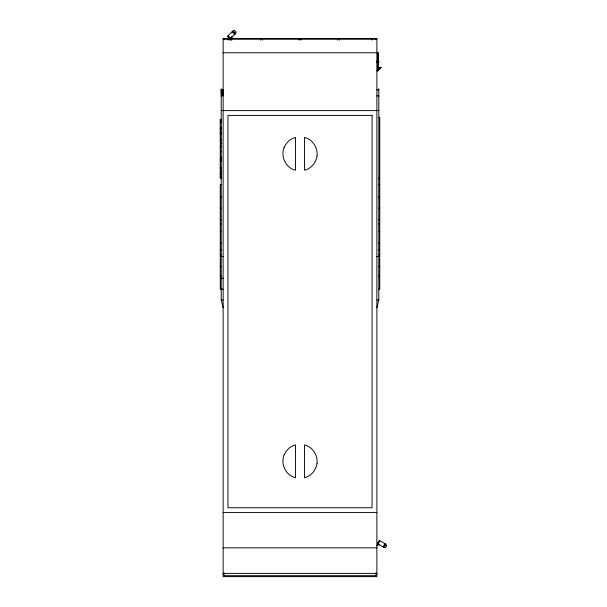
<?xml version="1.0" encoding="UTF-8"?>
<svg xmlns="http://www.w3.org/2000/svg" width="607" height="607" viewBox="0 0 607 607"><rect width="100%" height="100%" fill="white"/><g stroke="black" fill="none" stroke-linecap="round" stroke-linejoin="round"><path stroke-width="0.91" d="M376.886 307.59L378.806 300.07L378.806 88.766M377.88 64.183L378.806 61.686L377.88 59.19M377.842 64.092L378.806 61.686L377.842 59.289M235.235 33.817L236.123 32.239A1.889 0.493 45 0 0 234.234 30.35L232.656 31.238M227.784 36.018L232.519 31.283M230.455 38.689L235.19 33.954M375.68 39.736L376.886 38.537L223.133 38.537L223.133 576.65L376.886 576.65L376.886 38.537M377.842 63.356L378.548 62.65L376.886 61.686L378.548 60.73L377.842 60.025M378.267 69.79L379.367 68.69M379.026 69.304L379.504 68.826M379.678 68.652L380.096 68.242M377.44 63.287L378.548 62.65M376.386 545.503L379.504 544.669M223.133 39.227L376.886 39.227M376.886 52.619L377.842 52.619M223.133 52.756L376.886 52.756M377.744 53.507L378.229 53.507M377.744 56.534L378.229 56.534M377.744 58.803L378.229 58.803M377.744 59.289L378.229 59.349L378.229 53.211M377.842 60.381L377.744 52.726M376.886 61.148L377.842 61.148L377.842 52.24M376.886 61.686L378.806 61.686M376.886 62.233L377.842 62.233L377.842 71.133M377.842 62.999L377.744 70.647M377.744 64.023L378.229 64.023L378.229 70.162M377.744 64.57L378.229 64.57M377.744 66.838L378.229 66.838M377.744 69.866L378.229 69.866M376.886 70.753L377.842 70.753M221.214 89.828L223.133 89.828M376.886 89.821L378.806 89.821M221.214 90.215L223.133 90.215M221.214 90.458L223.133 90.443M221.214 90.701L223.133 90.701M221.214 90.762L223.133 90.762M221.214 91.02L223.133 91.088M221.214 91.399L223.133 91.445M221.214 91.839L223.133 91.839M221.214 92.302L223.133 92.302M221.214 92.803L223.133 92.803M221.214 93.341L223.133 93.341M221.214 93.918L223.133 93.918M221.214 94.517L223.133 94.517M221.214 95.147L223.133 95.147M221.214 95.853L223.133 95.853M376.886 95.876L378.806 95.876M221.214 110.527L223.133 110.527M376.886 110.527L378.806 110.527M223.133 110.603L376.886 110.603M378.806 117.455L379.762 117.455L379.762 289.167L378.806 289.167M220.25 119.647L221.214 119.564M220.25 120.93L221.214 120.854M220.25 122.371L221.214 122.371M220.25 122.591L221.214 122.591M220.25 127.189L221.214 127.189M220.25 128.388L221.214 128.388M220.25 128.631L221.214 128.631M220.25 129.693L221.214 129.693M220.25 132.106L221.214 132.106M220.25 133.419L221.214 133.419M220.25 134.61L221.214 134.61M220.25 139.2L221.214 139.2M220.25 140.103L221.214 140.103M221.214 142.691L220.25 142.691L220.25 119.473M221.214 143.616L220.25 143.616L220.25 146.204L221.214 146.204M221.214 146.325L220.25 146.325L220.25 151.28L221.214 151.28M220.25 146.841L221.214 146.841M221.214 151.811L220.25 151.811L220.25 157.107L221.214 157.107M221.214 157.638L220.25 157.638L220.25 178.033L221.214 178.033M220.25 158.746L221.214 158.746M220.25 159.011L221.214 159.011M220.25 160.309L221.214 160.309M220.25 161.515L221.214 161.515M220.25 167.456L221.214 167.456M220.25 167.6L221.214 167.6M220.25 168.746L221.214 168.746M220.25 170.4L221.214 170.4M220.25 172.069L221.214 172.069M220.25 173.344L221.214 173.344M220.25 173.519L221.214 173.519M220.25 174.573L221.214 174.573M220.25 174.915L221.214 174.915M220.25 176.516L221.214 176.516M220.25 177.449L221.214 177.449M220.25 177.859L221.214 177.859M378.806 178.177L379.762 178.177M221.214 184.718L220.25 184.718L220.25 289.167L223.133 289.167M378.806 184.718L379.762 184.718M220.25 196.41L221.214 196.41M378.806 196.41L379.762 196.41M220.25 197.745L221.214 197.745M378.806 197.745L379.762 197.745M220.25 208.102L221.214 208.102M378.806 208.102L379.762 208.102M378.806 219.795L379.762 219.795M220.25 219.916L221.214 219.916M378.806 223.824L379.762 223.824M220.25 223.93L221.214 223.93M220.25 231.495L221.214 231.495M378.806 231.495L379.762 231.495M220.25 243.187L221.214 243.187M378.806 243.187L379.762 243.187M378.806 249.894L379.762 249.894M220.25 249.94L221.214 249.94M220.25 254.879L221.214 254.879M378.806 254.879L379.762 254.879M221.214 256.45L223.133 256.45M376.886 256.45L378.806 256.45M220.25 266.572L221.214 266.572M378.806 266.572L379.762 266.572M220.25 276.086L221.214 276.086M378.806 276.086L379.762 276.086M221.214 278.264L223.133 278.264M221.214 88.766L221.214 300.07L223.133 300.07M376.886 300.07L378.806 300.07M223.133 512.566L376.886 512.566M223.133 547.825L376.886 547.825M223.133 573.395L376.886 573.395M383.654 547.211L385.407 547.658A1.889 0.493 -60 0 0 386.75 545.344L385.483 544.047M377.44 60.085L378.548 60.73M379.603 540.579A1.889 0.493 -60 0 1 378.556 543.25A1.889 0.493 -60 0 1 377.82 542.825A1.889 0.493 -60 0 1 379.603 540.579L385.407 543.933M377.713 543.857L383.518 547.203M223.133 38.537L224.34 39.736M221.214 300.07L223.133 307.59M375.923 572.925L375.923 575.686L224.097 575.686L224.097 572.962M372.076 38.537L372.076 40.138M339.404 38.537L339.404 40.138M337.484 38.537L337.484 40.138M300.973 38.537L300.973 40.138M299.046 38.537L299.046 40.138M262.535 38.537L262.535 40.138M260.608 38.537L260.608 40.138M231.707 36.359L231.707 40.396M230.129 37.717L230.129 40.396M227.944 38.537L227.944 40.138M384.83 544.236A1.889 0.493 -60 0 1 385.43 544.585A1.889 0.493 -60 0 1 384.094 546.899A1.889 0.493 -60 0 1 383.495 546.55M385.157 544.145A1.639 0.425 -60 0 1 384.717 545.966A1.639 0.425 -60 0 1 383.563 546.687M384.557 543.796A1.639 0.425 -60 0 1 383.351 546.262M384.519 544.259A1.639 0.425 -60 0 1 385.081 544.1M385.035 544.562A1.639 0.425 -60 0 1 383.988 546.444A1.639 0.425 -60 0 1 383.305 546.535M232.663 31.913A1.889 0.493 45 0 1 233.156 31.427A1.889 0.493 45 0 1 235.046 33.317A1.889 0.493 45 0 1 234.56 33.81M232.701 31.761A1.639 0.425 45 0 1 234.158 32.315A1.639 0.425 45 0 1 234.712 33.772M234.408 34.303A1.639 0.425 45 0 1 234.067 34.417M232.056 32.406A1.639 0.425 45 0 1 232.17 32.065M232.602 32.232A1.639 0.425 45 0 1 234.241 33.871M232.443 31.792A1.639 0.425 45 0 1 233.938 32.535A1.639 0.425 45 0 1 234.681 34.03M284.167 147.281C280.259 156.348 285.791 168.078 295.533 170.248L295.533 137.44C290.404 138.578 286.314 142.599 284.167 147.281M317.013 156.082C316.019 162.684 311.095 168.746 304.486 170.248L304.486 137.44C312.62 139.291 318.076 147.918 317.013 156.082M284.167 454.78C280.259 463.847 285.791 475.577 295.533 477.739L295.533 444.939C290.404 446.069 286.314 450.091 284.167 454.78M317.013 463.581C316.019 470.175 311.095 476.237 304.486 477.739L304.486 444.939C312.62 446.79 318.076 455.417 317.013 463.581M381.15 67.589L378.131 70.336L378.131 67.453L381.15 67.589M372.076 115.406L227.944 115.406L227.944 507.763L372.076 507.763L372.076 115.406M227.928 36.655A1.889 0.493 45 0 0 230.319 38.734A1.889 0.493 45 0 0 229.105 36.67A1.889 0.493 45 0 0 227.928 36.655"/></g></svg>
